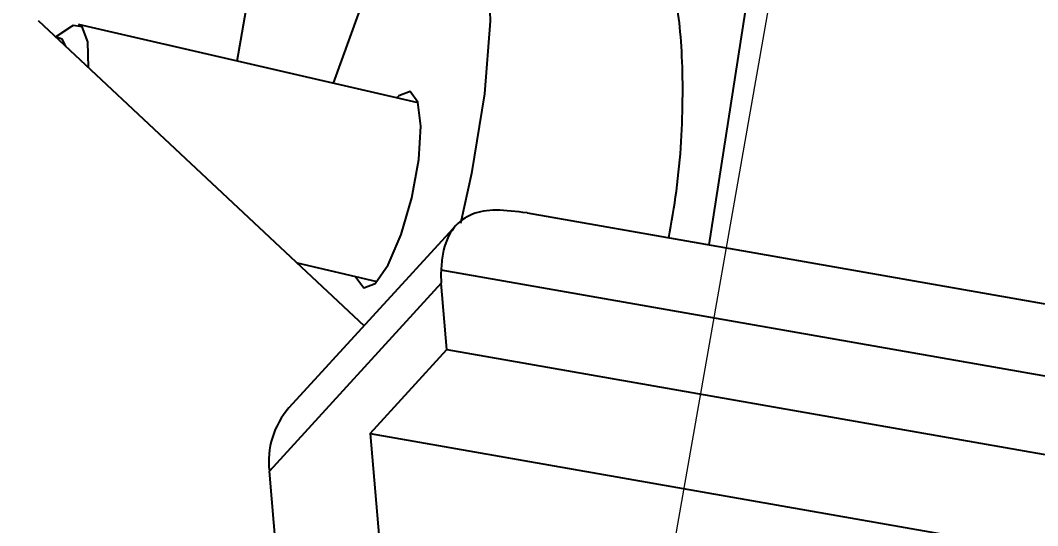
# Model space of a CAD drawing. Header units: millimetres. Extents: x -294 to 2792, y 5 to 1659.
# Drawn here: x 2315.91 to 2332.58, y 853.85 to 862.12 of the extents above; entities that cross this region are included whole.
import ezdxf

# ---------------------------------------------------------------- set-up
doc = ezdxf.new("R2010")
doc.units = ezdxf.units.MM
doc.layers.get('0').update_dxf_attribs({"lineweight": 18})
doc.styles.get("Standard").update_dxf_attribs({"font": 'txt.shx'})
doc.dimstyles.new('ISO-25', dxfattribs={"dimtxt": 2.5, "dimasz": 2.5, "dimexe": 1.25, "dimexo": 0.625, "dimtad": 1, "dimtxsty": 'Standard', "dimcen": 2.5, "dimdle": 5, "dimadec": 0, "dimazin": 0, "dimtfac": 1, "dimtmove": 0, "dimatfit": 3, "dimfxl": 1, "dimarcsym": 0})

# ---------------------------------------------------------------- blocks, each defined once
blk = doc.blocks.new('*X11')
for points in [[(2253.221, 1111.43), (2254.388, 1111.224), (2254.422, 1114.829)], [(2188.224, 742.813), (2189.391, 742.607), (2188.19, 739.208)]]:
    blk.add_hatch(color=0).paths.add_polyline_path(points, flags=0)
at = {"color": 0, "lineweight": -2}
for p, q in [((2368.147, 1094.776), (2253.437, 1115.003)), ((2253.804, 1111.327), (2221.935, 930.584)), ((2188.807, 742.71), (2220.677, 923.453)), ((2301.915, 719.156), (2187.205, 739.382))]:
    blk.add_line(p, q, dxfattribs=at)
at = {"color": 0, "insert": (2221.306, 927.019), "char_height": 3.5, "width": 23.5, "attachment_point": 5}
blk.add_mtext('381,42', dxfattribs=at)

msp = doc.modelspace()

# ---------------------------------------------------------------- linework, layer by layer
at = {"color": 1}
msp.add_line((2302.9, 718.98), (2362.099, 1054.718), dxfattribs=at)
at = {"color": 7, "linetype": 'Continuous', "lineweight": 25}
for p, q in [((2327.201, 858.445), (2329.012, 870.128)), ((2319.465, 861.454), (2319.79, 863.295)), ((2316.204, 862.12), (2321.546, 857.122)), ((2316.749, 862.022), (2316.493, 861.849)), ((2322.429, 860.771), (2316.864, 862.053)), ((2324.214, 858.968), (2334.993, 857.078)), ((2323.051, 858.766), (2320.314, 855.776)), ((2320.448, 858.149), (2321.756, 857.848)), ((2340.756, 854.882), (2322.805, 858.03)), ((2322.809, 857.818), (2319.993, 854.74)), ((2322.901, 856.733), (2322.809, 857.818)), ((2321.645, 855.36), (2322.901, 856.733)), ((2322.901, 856.733), (2337.273, 854.212)), ((2321.645, 855.36), (2322.214, 848.645)), ((2321.645, 855.36), (2333.53, 853.275)), ((2320.654, 846.941), (2319.993, 854.74))]:
    msp.add_line(p, q, dxfattribs=at)
for points in [[(2321.044, 861.09), (2321.454, 862.222), (2321.91, 863.18), (2322.368, 863.855), (2322.791, 864.195), (2323.15, 864.176), (2323.418, 863.799), (2323.575, 863.092), (2323.608, 862.107), (2323.516, 860.918), (2323.306, 859.613), (2323.125, 858.798)], [(2317.031, 861.346), (2317.032, 861.349), (2317.016, 861.771), (2316.927, 862.013), (2316.776, 862.038), (2316.749, 862.022)], [(2316.657, 861.696), (2316.6, 861.815), (2316.498, 861.845)], [(2322.328, 859.217), (2322.442, 859.841), (2322.477, 860.391), (2322.426, 860.782), (2322.298, 860.955), (2322.112, 860.884), (2322.08, 860.852)], [(2321.407, 857.928), (2321.41, 857.918), (2321.538, 857.745), (2321.724, 857.816), (2321.94, 858.121), (2322.152, 858.613), (2322.328, 859.217)]]:
    msp.add_lwpolyline(points, dxfattribs=at)
for centre, radius, start, end in [((2324.436, 857.957), 1.632, 177.4484, 184.9079), ((2321.314, 854.898), 1.331, 138.737, 186.797)]:
    msp.add_arc(centre, radius, start, end, dxfattribs=at)
for points, knots in [([(2326.539, 858.561), (2326.583, 858.817), (2326.724, 859.629), (2326.789, 860.946), (2326.723, 862.304), (2326.468, 863.176), (2326.224, 863.58), (2326.059, 863.522), (2326.054, 863.52)], [0, 0, 0, 0, 0.534772, 1.697633, 2.860354, 4.02169, 5.181086, 5.215345, 5.215345, 5.215345, 5.215345]), ([(2324.214, 858.968), (2324.039, 858.991), (2323.689, 859.036), (2323.29, 858.964), (2322.989, 858.75), (2322.837, 858.406), (2322.813, 858.119), (2322.805, 858.03)], [0, 0, 0, 0, 0.416573, 0.831055, 1.295032, 1.793508, 2.019941, 2.019941, 2.019941, 2.019941])]:
    msp.add_open_spline(points, degree=3, knots=knots, dxfattribs=at)

# ---------------------------------------------------------------- dimensions: what is measured, and where the dimension line sits
at = {"color": 1}
dim = msp.add_linear_dim(base=(2254.422, 1114.829), p1=(2302.899, 718.982), p2=(2369.131, 1094.603), angle=80, dimstyle='ISO-25', override={"dimtxt": 3.5, "dimasz": 3.556, "dimexe": 1, "dimexo": 1, "dimgap": 1.524, "dimtih": 1, "dimtoh": 1, "dimzin": 0, "dimsah": 1, "dimdle": 7.112, "dimadec": 2, "dimtolj": 1, "dimtzin": 0}, dxfattribs=at)
dim.commit()
dim.dimension.update_dxf_attribs({"geometry": '*X11', "text_midpoint": (2221.306, 927.019)})

doc.saveas('drawing.dxf')
